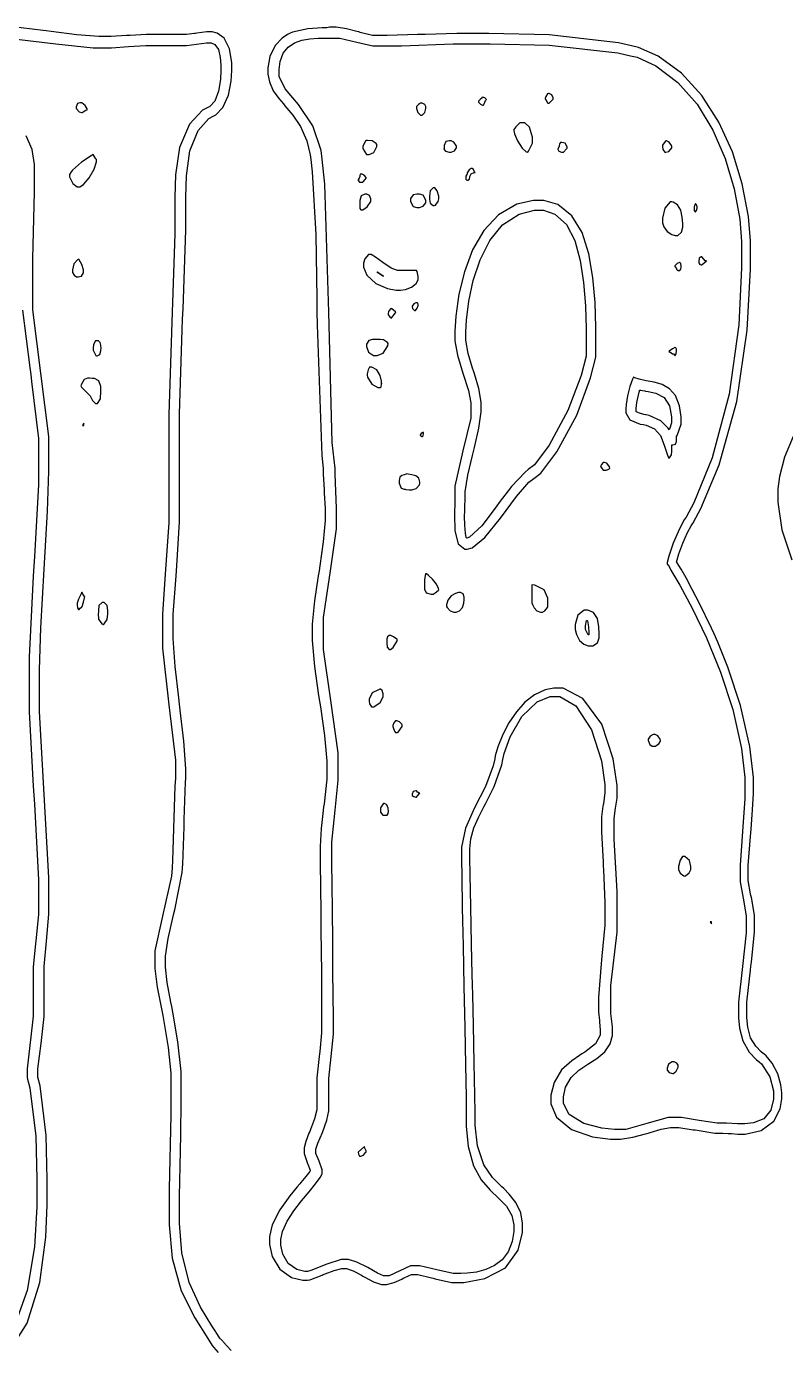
# Model space of a CAD drawing. Extents: x 44 to 312, y 46 to 304.
# Drawn here: x 182.9 to 234.7, y 213.8 to 304.1 of the extents above; entities that cross this region are included whole.
import ezdxf

# ---------------------------------------------------------------- set-up
doc = ezdxf.new("R2010")
doc.units = 0
doc.header["$MEASUREMENT"] = 0

msp = doc.modelspace()

# ---------------------------------------------------------------- linework, layer by layer
at = {"color": 7}
for points in [[(196.876, 213.75), (196.594, 214.069), (196.497, 214.172), (196.47, 214.208), (196.171, 214.525), (196.144, 214.559), (196.117, 214.603), (195.854, 214.983), (195.828, 215.018), (195.557, 215.434), (194.786, 216.703), (194.01, 218.387), (193.525, 220.416), (193.358, 222.454), (193.358, 223.132), (193.358, 224.288), (193.419, 227.375), (193.428, 227.754), (193.437, 228.133), (193.463, 231.13), (193.463, 232.128), (193.463, 232.8), (193.251, 234.818), (192.899, 236.864), (192.829, 237.243), (192.767, 237.535), (192.523, 238.88), (192.404, 239.929), (192.404, 240.278), (192.404, 240.68), (192.581, 241.883), (192.898, 243.302), (192.969, 243.593), (193.03, 243.841), (193.541, 246.397), (193.569, 246.662), (193.569, 246.698), (193.585, 246.954), (193.665, 249.512), (193.675, 249.767), (193.683, 250.015), (193.771, 252.554), (193.781, 252.801), (193.781, 252.835), (193.781, 253.464), (193.647, 255.346), (193.41, 257.467), (193.358, 257.881), (193.304, 258.305), (193.066, 260.452), (192.933, 262.36), (192.933, 262.996), (192.933, 263.993), (193.118, 266.639), (193.146, 266.983), (193.172, 267.335), (193.358, 270.325), (193.358, 271.322), (193.358, 275.555), (193.358, 277.708), (193.541, 283.44), (193.569, 284.163), (193.595, 284.86), (193.781, 290.238), (193.781, 292.03), (193.781, 292.512), (193.83, 293.959), (194.066, 295.664), (194.629, 297.051), (195.354, 297.857), (195.651, 298.027), (195.844, 298.118), (196.325, 298.606), (196.708, 299.452), (196.88, 300.423), (196.92, 301.14), (196.92, 301.378), (196.92, 301.692), (196.769, 302.632), (196.395, 303.359), (195.923, 303.696), (195.586, 303.778), (195.475, 303.778), (195.218, 303.778), (194.529, 303.689), (194.451, 303.671), (194.379, 303.663), (193.824, 303.601), (193.639, 303.601), (191.488, 303.601), (191.081, 303.601), (189.997, 303.539), (189.865, 303.529), (189.732, 303.521), (188.693, 303.459), (188.347, 303.459), (187.846, 303.459), (186.341, 303.575), (184.599, 303.795), (184.256, 303.848), (184.036, 303.875), (181.795, 304.148)], [(182.041, 303.309), (184.908, 302.952), (187.462, 302.683), (188.313, 302.683), (188.704, 302.683), (189.883, 302.772), (191.06, 302.86), (191.452, 302.86), (191.99, 302.86), (193.201, 302.86), (193.605, 302.86), (193.833, 302.86), (194.521, 302.948), (195.209, 303.036), (195.439, 303.036), (195.523, 303.036), (195.778, 302.916), (196.008, 302.574), (196.137, 302.04), (196.18, 301.517), (196.18, 301.342), (196.18, 301.141), (196.152, 300.536), (196.03, 299.734), (195.763, 299.056), (195.435, 298.688), (195.298, 298.626), (194.934, 298.424), (194.036, 297.468), (193.361, 295.88), (193.089, 294.009), (193.04, 292.498), (193.04, 291.994), (193.04, 289.986), (192.828, 283.96), (192.617, 277.657), (192.617, 275.555), (192.617, 274.497), (192.617, 272.116), (192.617, 271.322), (192.617, 270.265), (192.404, 267.093), (192.194, 264.021), (192.194, 262.996), (192.194, 261.709), (192.635, 257.846), (193.076, 254.063), (193.076, 252.801), (193.048, 252.29), (192.889, 247.21), (192.863, 246.698), (192.81, 246.143), (192.184, 243.404), (191.665, 241.033), (191.665, 240.242), (191.665, 239.823), (191.834, 238.562), (192.21, 236.618), (192.586, 234.448), (192.757, 232.682), (192.757, 232.092), (192.757, 229.843), (192.653, 224.783), (192.653, 223.096), (192.653, 222.338), (192.866, 220.065), (193.467, 217.832), (194.393, 215.983), (195.281, 214.57), (195.579, 214.1), (195.679, 213.975), (196.007, 213.615)], [(181.967, 214.075), (182.957, 215.631), (183.814, 218.392), (184.222, 221.503), (184.326, 223.704), (184.326, 224.437), (184.326, 225.435), (184.246, 228.424), (183.849, 231.821), (183.691, 232.41), (183.691, 232.989), (183.902, 234.725), (184.114, 236.561), (184.114, 237.173), (184.114, 237.73), (184.114, 238.979), (184.114, 239.396), (184.114, 239.974), (184.273, 241.711), (184.433, 243.546), (184.433, 244.158), (184.433, 246.046), (184.114, 251.707), (183.797, 257.369), (183.797, 259.256), (183.797, 260.216), (183.896, 263.095), (184.114, 267.103), (184.332, 271.049), (184.433, 273.794), (184.433, 274.708), (184.433, 276.151), (183.885, 280.476), (183.338, 284.802), (183.338, 286.243), (183.338, 288.282), (183.444, 292.866), (183.444, 294.393), (183.444, 294.731), (183.29, 295.741), (182.886, 296.688)], [(182.633, 284.78), (183.126, 280.865), (183.198, 280.388), (183.259, 279.921), (183.727, 276.012), (183.727, 274.708), (183.727, 272.856), (183.453, 267.971), (183.408, 267.299), (183.364, 266.621), (183.092, 261.098), (183.092, 259.256), (183.092, 257.36), (183.373, 252.288), (183.408, 251.671), (183.453, 251.063), (183.727, 245.885), (183.727, 244.158), (183.727, 243.55), (183.577, 241.917), (183.551, 241.723), (183.533, 241.538), (183.374, 239.932), (183.374, 239.396), (183.374, 237.173), (183.374, 236.573), (183.188, 234.968), (183.162, 234.774), (183.134, 234.581), (182.951, 232.979), (182.951, 232.445), (182.951, 232.4), (182.976, 232.278), (182.985, 232.268), (183.144, 231.695), (183.541, 228.384), (183.621, 225.451), (183.621, 224.473), (183.621, 223.561), (183.452, 220.822), (182.964, 217.862), (182.177, 215.678)], [(235.259, 276.164), (234.676, 274.741), (234.326, 273.419), (234.208, 272.587), (234.208, 272.308), (234.208, 271.679), (234.477, 269.788), (235.173, 267.746)]]:
    msp.add_lwpolyline(points, dxfattribs=at)
for points in [[(203.412, 304.058), (203.091, 304.058), (202.128, 303.998), (201.065, 303.76), (200.871, 303.671), (200.735, 303.608), (200.357, 303.353), (199.879, 302.842), (199.526, 302.093), (199.39, 301.319), (199.39, 301.06), (199.39, 300.885), (199.492, 300.36), (199.759, 299.765), (200.134, 299.236), (200.448, 298.858), (200.554, 298.733), (200.692, 298.574), (201.097, 298.09), (201.621, 297.321), (202.052, 296.341), (202.282, 295.386), (202.318, 295.063), (202.414, 294.217), (202.661, 289.941), (202.732, 285.556), (202.741, 284.656), (202.75, 283.784), (203.076, 274.859), (203.164, 273.968), (203.164, 273.581), (203.226, 272.539), (203.236, 272.415), (203.244, 272.292), (203.306, 271.246), (203.306, 270.897), (203.306, 270.412), (203.172, 268.955), (202.935, 267.319), (202.883, 266.983), (202.829, 266.648), (202.573, 264.928), (202.424, 263.347), (202.424, 262.819), (202.424, 262.225), (202.577, 260.444), (202.855, 258.481), (202.917, 258.093), (202.978, 257.706), (203.256, 255.747), (203.412, 253.988), (203.412, 253.401), (203.412, 252.767), (203.226, 251.073), (203.2, 250.861), (203.172, 250.623), (203.036, 249.388), (202.953, 248.164), (202.953, 247.756), (202.953, 247.559), (202.959, 246.964), (202.974, 245.489), (202.998, 243.579), (203.017, 242.003), (203.024, 241.476), (203.029, 240.996), (203.044, 239.55), (203.054, 237.86), (203.058, 236.595), (203.06, 236.104), (203.06, 235.938), (203.06, 235.453), (202.934, 234.166), (202.917, 233.998), (202.899, 233.831), (202.741, 232.369), (202.741, 231.881), (202.741, 230.4), (202.741, 230.192), (202.573, 229.566), (202.3, 228.838), (202.248, 228.706), (202.194, 228.583), (201.973, 228.019), (201.859, 227.582), (201.859, 227.435), (201.859, 227.207), (202.08, 226.59), (202.106, 226.519), (202.124, 226.475), (202.273, 226.06), (202.282, 226.024), (202.256, 225.98), (201.983, 225.624), (201.639, 225.214), (201.577, 225.142), (201.399, 224.937), (200.879, 224.309), (200.206, 223.362), (199.695, 222.335), (199.496, 221.531), (199.496, 221.262), (199.496, 220.989), (199.683, 220.169), (200.21, 219.309), (201.013, 218.747), (201.779, 218.546), (202.035, 218.546), (202.088, 218.546), (202.23, 218.573), (202.248, 218.582), (202.326, 218.608), (203.094, 218.9), (203.164, 218.935), (203.296, 218.988), (203.926, 219.225), (204.439, 219.358), (204.611, 219.358), (204.763, 219.358), (205.219, 219.186), (205.776, 218.89), (205.882, 218.828), (206.004, 218.758), (206.604, 218.441), (207.145, 218.263), (207.327, 218.263), (207.5, 218.263), (208.019, 218.397), (208.534, 218.634), (208.632, 218.686), (208.694, 218.714), (208.989, 218.85), (209.197, 218.935), (209.267, 218.935), (209.62, 218.935), (210.555, 218.714), (210.679, 218.686), (210.811, 218.652), (211.928, 218.405), (212.302, 218.405), (212.777, 218.405), (214.206, 218.659), (215.612, 219.397), (216.483, 220.594), (216.782, 221.809), (216.782, 222.214), (216.782, 222.447), (216.655, 223.146), (216.327, 223.865), (215.874, 224.438), (215.497, 224.812), (215.371, 224.932), (215.204, 225.085), (214.727, 225.565), (214.136, 226.431), (213.703, 227.719), (213.537, 229.147), (213.537, 229.622), (213.537, 230.013), (213.523, 231.18), (213.487, 233.368), (213.432, 235.959), (213.379, 238.034), (213.36, 238.724), (213.347, 239.415), (213.303, 241.486), (213.245, 244.066), (213.201, 246.24), (213.184, 247.403), (213.184, 247.79), (213.184, 248.014), (213.257, 248.684), (213.461, 249.446), (213.764, 250.148), (214.041, 250.685), (214.136, 250.861), (214.25, 251.073), (214.842, 252.258), (215.361, 253.745), (215.441, 254.106), (215.521, 254.503), (215.937, 255.656), (216.742, 257.038), (217.777, 258.031), (218.67, 258.41), (218.969, 258.41), (219.333, 258.41), (220.425, 257.762), (221.499, 256.135), (222.163, 254.006), (222.39, 252.388), (222.39, 251.847), (222.39, 251.847), (222.302, 251.081), (222.286, 251.001), (222.268, 250.913), (222.18, 250.186), (222.18, 249.943), (222.18, 249.167), (222.276, 247.095), (222.286, 246.838), (222.302, 246.574), (222.39, 244.338), (222.39, 243.593), (222.39, 242.799), (222.206, 240.683), (222.18, 240.418), (222.152, 240.145), (221.967, 237.863), (221.967, 237.103), (221.967, 236.882), (222.028, 236.291), (222.038, 236.221), (222.046, 236.159), (222.074, 235.65), (222.074, 235.479), (222.074, 235.282), (221.759, 234.687), (221.041, 234.13), (220.839, 233.998), (220.661, 233.885), (220.136, 233.528), (219.45, 232.909), (218.929, 232.059), (218.722, 231.185), (218.722, 230.893), (218.722, 230.59), (219.11, 229.681), (220.128, 228.834), (221.564, 228.34), (222.792, 228.177), (223.202, 228.177), (223.478, 228.177), (224.305, 228.309), (225.187, 228.548), (225.355, 228.6), (225.504, 228.644), (226.245, 228.86), (226.873, 228.989), (227.083, 228.989), (227.452, 228.989), (228.44, 228.83), (228.564, 228.812), (228.705, 228.786), (229.921, 228.6), (230.328, 228.6), (230.46, 228.6), (230.813, 228.574), (230.857, 228.564), (231.051, 228.564), (231.489, 228.53), (231.635, 228.53), (231.994, 228.53), (233.077, 228.775), (233.948, 229.403), (234.377, 230.256), (234.491, 230.947), (234.491, 231.176), (234.491, 231.353), (234.426, 231.885), (234.217, 232.64), (233.835, 233.37), (233.42, 233.866), (233.256, 233.998), (233.256, 233.998), (233.222, 234.024), (233.222, 234.032), (233.079, 234.138), (232.702, 234.521), (232.353, 235.11), (232.154, 235.829), (232.092, 236.493), (232.092, 236.714), (232.092, 237.535), (232.339, 239.722), (232.374, 239.995), (232.409, 240.26), (232.621, 242.336), (232.621, 243.028), (232.621, 243.479), (232.409, 244.687), (232.374, 244.828), (232.347, 244.943), (232.198, 245.836), (232.198, 246.133), (232.198, 246.874), (232.347, 248.85), (232.374, 249.097), (232.391, 249.353), (232.489, 250.658), (232.551, 251.789), (232.551, 252.166), (232.551, 252.874), (232.306, 254.999), (231.673, 257.792), (230.809, 260.401), (230.122, 262.118), (229.871, 262.679), (229.694, 263.076), (228.847, 264.805), (228.141, 266.145), (228.035, 266.347), (227.955, 266.498), (227.612, 267.097), (227.339, 267.521), (227.295, 267.582), (227.329, 267.724), (227.461, 268.144), (227.722, 268.875), (228.043, 269.612), (228.286, 270.06), (228.388, 270.192), (228.396, 270.202), (228.45, 270.29), (228.46, 270.298), (228.962, 271.241), (230.196, 274.217), (231.404, 278.544), (232.11, 283.416), (232.34, 287.575), (232.34, 288.961), (232.34, 289.516), (232.199, 291.178), (231.786, 293.409), (231.111, 295.581), (230.188, 297.612), (229.024, 299.43), (227.637, 300.956), (226.033, 302.113), (224.693, 302.711), (224.226, 302.824), (223.334, 303.036), (218.602, 303.567), (214.485, 303.671), (213.114, 303.671), (212.302, 303.671), (210.131, 303.611), (209.867, 303.601), (209.602, 303.593), (207.526, 303.529), (206.834, 303.529), (206.525, 303.529), (205.704, 303.743), (205.599, 303.778), (205.467, 303.813), (204.756, 303.99), (204.065, 304.094), (203.835, 304.094), (203.589, 304.094), (203.412, 304.058)], [(203.412, 303.353), (203.535, 303.353), (203.812, 303.353), (203.906, 303.353), (204.294, 303.353), (205.461, 303.088), (206.569, 302.824), (206.94, 302.824), (208.51, 302.824), (212.04, 302.966), (213.218, 302.966), (214.565, 302.966), (218.608, 302.865), (223.29, 302.358), (224.154, 302.154), (224.599, 302.045), (225.877, 301.46), (227.393, 300.327), (228.694, 298.84), (229.771, 297.079), (230.623, 295.129), (231.238, 293.072), (231.612, 290.988), (231.739, 289.468), (231.739, 288.961), (231.739, 287.664), (231.541, 283.774), (230.897, 279.053), (229.73, 274.708), (228.48, 271.625), (227.965, 270.651), (227.824, 270.472), (227.492, 269.861), (227.073, 268.883), (226.774, 267.977), (226.66, 267.549), (226.66, 267.406), (226.72, 267.406), (226.906, 267.038), (227.516, 266.008), (228.364, 264.428), (229.332, 262.41), (230.295, 260.066), (231.134, 257.508), (231.727, 254.85), (231.951, 252.863), (231.951, 252.2), (231.951, 251.447), (231.793, 249.181), (231.635, 246.895), (231.635, 246.133), (231.635, 245.759), (231.845, 244.635), (232.058, 243.43), (232.058, 243.028), (232.058, 242.266), (231.793, 239.979), (231.528, 237.531), (231.528, 236.714), (231.528, 236.475), (231.594, 235.756), (231.823, 234.894), (232.257, 234.13), (232.751, 233.609), (232.94, 233.469), (233.098, 233.336), (233.671, 232.428), (233.928, 231.49), (233.928, 231.176), (233.928, 230.922), (233.739, 230.159), (233.248, 229.572), (232.558, 229.301), (231.971, 229.235), (231.775, 229.235), (231.448, 229.235), (230.714, 229.27), (230.47, 229.27), (230.063, 229.27), (228.847, 229.464), (227.63, 229.658), (227.225, 229.658), (226.736, 229.658), (225.269, 229.253), (223.825, 228.847), (223.344, 228.847), (223.058, 228.847), (222.202, 228.933), (220.966, 229.245), (219.974, 229.859), (219.568, 230.608), (219.568, 230.857), (219.568, 231.077), (219.712, 231.731), (220.092, 232.383), (220.628, 232.883), (221.244, 233.297), (221.859, 233.692), (222.396, 234.137), (222.775, 234.699), (222.92, 235.257), (222.92, 235.443), (222.92, 235.85), (222.815, 236.764), (222.815, 237.067), (222.815, 238.682), (223.238, 242.313), (223.238, 243.523), (223.238, 245.102), (223.026, 248.653), (223.026, 249.837), (223.026, 250.071), (223.132, 250.773), (223.238, 251.474), (223.238, 251.707), (223.238, 252.319), (222.975, 254.153), (222.192, 256.505), (220.901, 258.276), (219.557, 258.975), (219.111, 258.975), (218.915, 258.975), (218.33, 258.856), (217.605, 258.523), (216.946, 258.013), (216.358, 257.365), (215.85, 256.617), (215.429, 255.805), (215.102, 254.967), (214.922, 254.35), (214.878, 254.14), (214.774, 253.66), (214.256, 252.259), (213.509, 250.808), (212.882, 249.41), (212.619, 248.117), (212.619, 247.686), (212.619, 247.3), (212.631, 246.143), (212.669, 243.975), (212.719, 241.392), (212.777, 238.602), (212.835, 235.813), (212.886, 233.23), (212.924, 231.062), (212.937, 229.905), (212.937, 229.518), (212.937, 229.062), (213.076, 227.689), (213.443, 226.357), (213.964, 225.4), (214.559, 224.703), (215.155, 224.143), (215.675, 223.605), (216.042, 222.966), (216.183, 222.324), (216.183, 222.11), (216.183, 221.885), (216.082, 221.207), (215.805, 220.493), (215.387, 219.949), (214.864, 219.552), (214.268, 219.28), (213.637, 219.113), (213.005, 219.028), (212.557, 219.005), (212.408, 219.005), (212.037, 219.005), (210.929, 219.269), (209.762, 219.534), (209.374, 219.534), (209.131, 219.534), (208.403, 219.199), (207.676, 218.863), (207.433, 218.863), (207.294, 218.863), (206.879, 219.035), (206.207, 219.41), (205.468, 219.786), (204.905, 219.957), (204.717, 219.957), (204.391, 219.957), (203.411, 219.658), (202.326, 219.217), (202.106, 219.145), (201.918, 219.145), (201.357, 219.291), (200.779, 219.702), (200.404, 220.336), (200.272, 220.952), (200.272, 221.156), (200.272, 221.335), (200.393, 221.87), (200.713, 222.59), (201.164, 223.297), (201.683, 223.97), (202.201, 224.587), (202.653, 225.126), (202.972, 225.565), (203.094, 225.805), (203.094, 225.884), (203.094, 226.082), (202.882, 226.678), (202.671, 227.195), (202.671, 227.365), (202.671, 227.499), (202.809, 227.899), (203.112, 228.636), (203.415, 229.479), (203.553, 230.116), (203.553, 230.328), (203.553, 230.699), (203.553, 231.534), (203.553, 231.811), (203.553, 232.315), (203.711, 233.826), (203.87, 235.358), (203.87, 235.868), (203.87, 236.044), (203.864, 236.572), (203.853, 237.928), (203.835, 239.723), (203.817, 241.741), (203.798, 243.765), (203.78, 245.582), (203.769, 246.972), (203.765, 247.534), (203.765, 247.72), (203.765, 248.453), (203.976, 250.649), (204.188, 252.687), (204.188, 253.365), (204.188, 254.557), (203.693, 258.129), (203.2, 261.621), (203.2, 262.783), (203.2, 263.794), (203.641, 266.824), (204.082, 269.854), (204.082, 270.863), (204.082, 271.252), (204.028, 272.416), (203.976, 273.581), (203.976, 273.968), (203.79, 275.749), (203.547, 284.639), (203.287, 293.388), (203.094, 295.099), (203.029, 295.678), (202.457, 297.37), (201.471, 298.817), (200.562, 299.887), (200.165, 300.742), (200.165, 301.026), (200.163, 301.21), (200.232, 301.764), (200.444, 302.328), (200.777, 302.74), (201.206, 303.024), (201.709, 303.203), (202.259, 303.302), (202.835, 303.345), (203.267, 303.353), (203.412, 303.353)], [(214.1, 298.767), (214.117, 298.767), (214.166, 298.869), (214.261, 299.098), (214.313, 299.156), (214.288, 299.189), (214.206, 299.28), (214.127, 299.296), (214.1, 299.296), (213.996, 299.296), (213.996, 299.262), (213.89, 299.156), (213.783, 299.051), (213.783, 299.015), (213.783, 298.975), (213.902, 298.853), (214.051, 298.767), (214.1, 298.767)], [(218.546, 298.909), (218.594, 298.909), (218.743, 299.051), (218.863, 299.192), (218.863, 299.192), (218.863, 299.267), (218.783, 299.49), (218.605, 299.579), (218.546, 299.579), (218.492, 299.544), (218.36, 299.372), (218.333, 299.237), (218.333, 299.192), (218.36, 299.157), (218.44, 298.997), (218.518, 298.909), (218.546, 298.909)], [(186.726, 298.274), (186.778, 298.318), (186.963, 298.428), (187.042, 298.45), (187.042, 298.45), (187.042, 298.529), (186.91, 298.763), (186.691, 298.943), (186.619, 298.943), (186.559, 298.943), (186.381, 298.899), (186.303, 298.668), (186.303, 298.59), (186.319, 298.515), (186.499, 298.313), (186.669, 298.274), (186.726, 298.274)], [(209.867, 298.097), (209.926, 298.097), (210.105, 298.269), (210.185, 298.538), (210.185, 298.626), (210.185, 298.676), (210.105, 298.821), (209.926, 298.909), (209.867, 298.909), (209.817, 298.909), (209.669, 298.821), (209.55, 298.676), (209.55, 298.626), (209.55, 298.538), (209.629, 298.269), (209.806, 298.097), (209.867, 298.097)], [(217.135, 295.558), (217.187, 295.629), (217.452, 296.184), (217.452, 296.369), (217.452, 296.595), (217.253, 297.273), (216.927, 297.568), (216.818, 297.568), (216.764, 297.568), (216.644, 297.568), (216.606, 297.568), (216.552, 297.533), (216.313, 297.303), (216.183, 297.105), (216.183, 297.039), (216.183, 297.039), (216.242, 296.828), (216.446, 296.351), (216.757, 295.848), (217.029, 295.587), (217.135, 295.558)], [(206.199, 295.415), (206.308, 295.415), (206.634, 295.553), (206.834, 295.954), (206.834, 296.087), (206.78, 296.158), (206.502, 296.335), (206.194, 296.369), (206.092, 296.369), (206.065, 296.335), (205.882, 295.964), (205.882, 295.84), (205.908, 295.77), (206.126, 295.415), (206.199, 295.415)], [(211.843, 295.558), (211.915, 295.558), (212.134, 295.66), (212.266, 295.874), (212.266, 295.945), (212.239, 296.017), (212.094, 296.245), (211.905, 296.333), (211.843, 296.333), (211.77, 296.333), (211.551, 296.285), (211.42, 296.03), (211.42, 295.945), (211.42, 295.804), (211.41, 295.778), (211.525, 295.642), (211.763, 295.558), (211.843, 295.558)], [(219.498, 295.558), (219.577, 295.558), (219.789, 295.806), (219.817, 295.84), (219.817, 295.926), (219.683, 296.179), (219.464, 296.227), (219.392, 296.227), (219.369, 296.227), (219.3, 296.14), (219.287, 295.994), (219.287, 295.945), (219.181, 295.804), (219.181, 295.764), (219.26, 295.642), (219.437, 295.558), (219.498, 295.558)], [(226.554, 295.558), (226.554, 295.558), (226.764, 295.607), (226.977, 295.861), (226.977, 295.945), (226.95, 296.017), (226.804, 296.245), (226.616, 296.333), (226.554, 296.333), (226.526, 296.299), (226.343, 296.034), (226.343, 295.945), (226.343, 295.945), (226.369, 295.752), (226.507, 295.558), (226.554, 295.558)], [(186.479, 293.194), (186.559, 293.194), (186.799, 293.368), (187.197, 293.812), (187.535, 294.415), (187.678, 294.901), (187.678, 295.063), (187.65, 295.107), (187.532, 295.305), (187.465, 295.415), (187.465, 295.415), (187.333, 295.327), (186.668, 294.882), (186.054, 294.349), (185.95, 294.217), (185.844, 294.04), (185.844, 293.886), (186.081, 293.419), (186.378, 293.194), (186.479, 293.194)], [(205.882, 293.511), (205.908, 293.547), (206.026, 293.706), (206.092, 293.794), (206.092, 293.794), (206.092, 293.843), (205.972, 293.988), (205.824, 294.076), (205.776, 294.076), (205.752, 294.076), (205.682, 294.06), (205.669, 293.966), (205.669, 293.934), (205.669, 293.9), (205.616, 293.794), (205.563, 293.688), (205.563, 293.652), (205.563, 293.622), (205.642, 293.529), (205.821, 293.511), (205.882, 293.511)], [(213.008, 293.652), (213.042, 293.652), (213.149, 293.734), (213.192, 293.916), (213.275, 294.098), (213.47, 294.181), (213.537, 294.181), (213.509, 294.217), (213.431, 294.376), (213.35, 294.463), (213.324, 294.463), (213.275, 294.463), (213.126, 294.363), (213.008, 294.148), (213.008, 294.076), (212.981, 294.043), (212.914, 293.936), (212.901, 293.829), (212.901, 293.794), (212.901, 293.794), (212.914, 293.723), (212.984, 293.652), (213.008, 293.652)], [(210.749, 291.924), (210.827, 291.96), (211.027, 292.188), (211.067, 292.387), (211.067, 292.453), (211.067, 292.574), (210.947, 292.934), (210.798, 293.122), (210.749, 293.122), (210.679, 293.122), (210.47, 292.934), (210.432, 292.574), (210.432, 292.453), (210.432, 292.36), (210.47, 292.083), (210.679, 291.924), (210.749, 291.924)], [(205.776, 291.641), (205.873, 291.641), (206.171, 291.831), (206.411, 292.192), (206.411, 292.312), (206.411, 292.388), (206.331, 292.611), (206.152, 292.699), (206.092, 292.699), (206.01, 292.699), (205.762, 292.581), (205.669, 292.274), (205.669, 292.17), (205.669, 292.03), (205.669, 291.96), (205.669, 291.801), (205.669, 291.747), (205.669, 291.721), (205.748, 291.641), (205.776, 291.641)], [(209.656, 291.783), (209.742, 291.783), (209.999, 291.885), (210.185, 292.1), (210.185, 292.17), (210.185, 292.286), (209.999, 292.633), (209.742, 292.699), (209.656, 292.699), (209.569, 292.699), (209.312, 292.651), (209.127, 292.398), (209.127, 292.312), (209.127, 292.196), (209.312, 291.849), (209.569, 291.783), (209.656, 291.783)], [(213.008, 268.464), (213.335, 268.564), (214.203, 269.255), (215.283, 270.576), (216.36, 272.051), (217.22, 273.035), (217.558, 273.297), (218.024, 273.649), (219.126, 275.101), (220.48, 277.62), (221.432, 280.163), (221.791, 281.576), (221.791, 282.046), (221.791, 282.437), (221.783, 283.61), (221.73, 285.297), (221.586, 287.004), (221.306, 288.63), (220.843, 290.073), (220.154, 291.229), (219.191, 291.998), (218.23, 292.276), (217.91, 292.276), (217.529, 292.276), (216.386, 292.016), (215.137, 291.298), (214.138, 290.225), (213.368, 288.895), (212.808, 287.408), (212.433, 285.863), (212.225, 284.36), (212.16, 283.338), (212.16, 282.998), (212.16, 282.676), (212.331, 281.708), (212.707, 280.476), (213.082, 279.298), (213.254, 278.449), (213.254, 278.165), (213.254, 277.416), (212.707, 275.167), (212.16, 272.759), (212.16, 271.956), (212.16, 271.683), (212.128, 270.86), (212.146, 269.721), (212.383, 268.826), (212.85, 268.464), (213.008, 268.464)], [(227.295, 289.877), (227.376, 289.877), (227.624, 290.108), (227.718, 290.438), (227.718, 290.548), (227.718, 290.693), (227.691, 291.124), (227.584, 291.611), (227.36, 291.972), (227.077, 292.148), (226.977, 292.17), (226.857, 292.17), (226.5, 291.753), (226.343, 291.061), (226.343, 290.829), (226.343, 290.737), (226.431, 290.459), (226.66, 290.155), (226.967, 289.952), (227.212, 289.877), (227.295, 289.877)], [(228.6, 291.501), (228.6, 291.501), (228.652, 291.589), (228.706, 291.735), (228.706, 291.783), (228.706, 291.833), (228.652, 291.977), (228.6, 292.064), (228.6, 292.064), (228.6, 292.064), (228.546, 291.977), (228.494, 291.833), (228.494, 291.783), (228.494, 291.735), (228.506, 291.589), (228.577, 291.501), (228.6, 291.501)], [(212.972, 269.205), (212.927, 269.267), (212.875, 269.55), (212.835, 270.105), (212.827, 270.714), (212.831, 271.09), (212.831, 271.216), (212.831, 271.41), (212.865, 271.847), (212.865, 271.992), (212.865, 272.375), (213.042, 273.523), (213.359, 274.866), (213.431, 275.131), (213.501, 275.405), (213.8, 276.72), (213.96, 277.832), (213.96, 278.201), (213.96, 278.51), (213.788, 279.432), (213.491, 280.442), (213.431, 280.635), (213.359, 280.829), (213.06, 281.821), (212.901, 282.731), (212.901, 283.034), (212.901, 283.299), (212.948, 284.092), (213.108, 285.386), (213.409, 286.801), (213.876, 288.221), (214.536, 289.527), (215.416, 290.605), (216.543, 291.338), (217.595, 291.607), (217.946, 291.607), (218.208, 291.607), (218.994, 291.345), (219.782, 290.62), (220.346, 289.533), (220.725, 288.181), (220.953, 286.661), (221.072, 285.073), (221.114, 283.515), (221.121, 282.44), (221.121, 282.082), (221.121, 281.642), (220.777, 280.322), (219.873, 277.923), (218.605, 275.558), (217.599, 274.217), (217.171, 273.896), (216.958, 273.729), (216.027, 272.741), (215.185, 271.647), (215.018, 271.427), (214.842, 271.18), (213.994, 270.065), (213.148, 269.285), (212.972, 269.205)], [(208.351, 286.139), (208.457, 286.139), (208.777, 286.191), (209.201, 286.345), (209.527, 286.6), (209.656, 286.862), (209.656, 286.949), (209.656, 287.081), (209.576, 287.418), (209.55, 287.478), (209.55, 287.478), (209.232, 287.478), (209.127, 287.478), (208.941, 287.478), (208.523, 287.478), (208.385, 287.478), (208.242, 287.478), (207.812, 287.65), (207.243, 288.025), (206.733, 288.401), (206.437, 288.572), (206.339, 288.572), (206.256, 288.572), (206.008, 288.291), (205.916, 288), (205.916, 287.903), (205.911, 287.721), (206.147, 287.167), (206.762, 286.611), (207.563, 286.261), (208.154, 286.139), (208.351, 286.139)], [(229.023, 287.867), (229.049, 287.903), (229.314, 288.115), (229.342, 288.149), (229.261, 288.149), (229.049, 288.397), (229.023, 288.432), (228.976, 288.432), (228.838, 288.331), (228.812, 288.116), (228.812, 288.043), (228.812, 288.005), (228.877, 287.889), (228.986, 287.867), (229.023, 287.867)], [(186.373, 287.055), (186.444, 287.055), (186.662, 287.099), (186.796, 287.33), (186.796, 287.408), (186.796, 287.53), (186.676, 287.898), (186.505, 288.211), (186.479, 288.255), (186.399, 288.211), (186.147, 287.952), (186.054, 287.544), (186.054, 287.408), (186.054, 287.347), (186.173, 287.165), (186.322, 287.055), (186.373, 287.055)], [(227.506, 287.478), (227.528, 287.478), (227.598, 287.568), (227.612, 287.712), (227.612, 287.76), (227.612, 287.81), (227.598, 287.956), (227.528, 288.043), (227.506, 288.043), (227.506, 288.043), (227.347, 287.956), (227.189, 287.81), (227.189, 287.76), (227.189, 287.76), (227.201, 287.744), (227.271, 287.652), (227.295, 287.62), (227.295, 287.59), (227.4, 287.496), (227.506, 287.478), (227.506, 287.478)], [(207.293, 287.091), (207.249, 287.118), (206.86, 287.382), (206.834, 287.408), (206.868, 287.382), (207.249, 287.118), (207.293, 287.091)], [(207.822, 284.233), (207.848, 284.269), (208.111, 284.595), (208.139, 284.621), (208.111, 284.657), (207.848, 284.869), (207.822, 284.904), (207.768, 284.869), (207.636, 284.697), (207.61, 284.561), (207.61, 284.515), (207.61, 284.467), (207.716, 284.322), (207.822, 284.233), (207.822, 284.233)], [(209.444, 284.762), (209.48, 284.762), (209.588, 284.918), (209.656, 285.093), (209.656, 285.151), (209.656, 285.182), (209.602, 285.274), (209.55, 285.291), (209.55, 285.291), (209.5, 285.291), (209.352, 285.204), (209.233, 285.058), (209.233, 285.008), (209.233, 285.008), (209.259, 284.9), (209.397, 284.762), (209.444, 284.762)], [(187.678, 281.657), (187.734, 281.657), (187.905, 281.763), (187.995, 281.994), (188.004, 282.224), (187.995, 282.328), (187.995, 282.328), (187.995, 282.389), (187.929, 282.571), (187.82, 282.681), (187.784, 282.681), (187.784, 282.681), (187.678, 282.681), (187.678, 282.681), (187.631, 282.681), (187.492, 282.435), (187.465, 282.186), (187.465, 282.186), (187.465, 282.054), (187.65, 281.693), (187.678, 281.657)], [(206.728, 281.693), (206.864, 281.693), (207.274, 281.848), (207.574, 282.338), (207.61, 282.505), (207.556, 282.576), (207.292, 282.753), (207.053, 282.787), (206.974, 282.787), (206.886, 282.787), (206.688, 282.787), (206.622, 282.787), (206.536, 282.787), (206.281, 282.707), (206.128, 282.45), (206.128, 282.363), (206.119, 282.292), (206.255, 281.923), (206.609, 281.693), (206.728, 281.693)], [(227.189, 281.693), (227.211, 281.693), (227.281, 281.795), (227.295, 282.01), (227.295, 282.082), (227.295, 282.113), (227.241, 282.206), (227.189, 282.222), (227.189, 282.222), (227.189, 282.222), (227.017, 282.135), (226.792, 281.976), (226.766, 281.94), (226.844, 281.94), (227.022, 281.799), (227.083, 281.799), (227.189, 281.693)], [(207.045, 279.506), (207.067, 279.506), (207.137, 279.542), (207.151, 279.728), (207.151, 279.789), (207.151, 279.789), (207.151, 279.753), (207.151, 279.753), (207.151, 279.753), (207.143, 279.929), (207.067, 280.318), (206.838, 280.706), (206.491, 280.881), (206.375, 280.881), (206.338, 280.881), (206.229, 280.711), (206.163, 280.442), (206.163, 280.352), (206.197, 280.212), (206.498, 279.718), (206.907, 279.506), (207.045, 279.506)], [(187.678, 278.412), (187.747, 278.412), (187.955, 278.726), (187.995, 279.26), (187.995, 279.436), (187.995, 279.567), (187.849, 279.957), (187.561, 280.106), (187.465, 280.106), (187.386, 280.106), (187.208, 280.142), (187.149, 280.142), (187.076, 280.142), (186.857, 280.049), (186.654, 279.727), (186.619, 279.612), (186.672, 279.524), (187.201, 278.985), (187.255, 278.941), (187.281, 278.897), (187.426, 278.61), (187.614, 278.412), (187.678, 278.412)], [(226.766, 274.673), (226.818, 274.709), (226.949, 274.898), (226.977, 275.127), (226.977, 275.203), (226.977, 275.3), (226.977, 275.518), (226.977, 275.59), (227.036, 275.59), (227.215, 275.626), (227.295, 275.812), (227.295, 275.872), (227.295, 275.872), (227.295, 276.085), (227.295, 276.155), (227.347, 276.226), (227.612, 276.993), (227.612, 277.247), (227.612, 277.497), (227.506, 278.245), (227.223, 278.947), (226.807, 279.411), (226.306, 279.696), (225.764, 279.86), (225.231, 279.962), (224.748, 280.06), (224.452, 280.159), (224.367, 280.212), (224.287, 280.06), (224.105, 279.571), (223.942, 278.921), (223.86, 278.342), (223.838, 278.025), (223.838, 277.919), (223.838, 277.764), (224.106, 277.297), (224.816, 277.002), (225.036, 276.967), (225.229, 276.925), (225.783, 276.678), (226.193, 276.217), (226.456, 275.558), (226.679, 274.891), (226.766, 274.673)], [(224.543, 277.848), (224.543, 277.848), (224.543, 277.902), (224.543, 277.919), (224.543, 278.059), (224.587, 278.48), (224.736, 279.181), (224.79, 279.33), (224.824, 279.321), (225.142, 279.269), (225.178, 279.26), (225.356, 279.229), (225.885, 279.109), (226.443, 278.822), (226.81, 278.252), (226.942, 277.5), (226.942, 277.247), (226.942, 277.089), (226.818, 276.649), (226.8, 276.614), (226.73, 276.728), (226.231, 277.231), (225.433, 277.592), (225.213, 277.636), (225.178, 277.636), (225.054, 277.664), (224.688, 277.77), (224.551, 277.84), (224.543, 277.848)], [(186.726, 276.895), (186.832, 276.895), (186.832, 277.071), (186.726, 276.895)], [(209.797, 276.261), (209.797, 276.261), (209.797, 276.261), (209.797, 276.261), (209.797, 276.235), (209.903, 276.155), (209.903, 276.155), (209.925, 276.155), (209.995, 276.19), (210.009, 276.377), (210.009, 276.437), (209.972, 276.437), (209.863, 276.349), (209.797, 276.261), (209.797, 276.261)], [(222.32, 273.862), (222.32, 273.862), (222.399, 273.862), (222.426, 273.862), (222.486, 273.862), (222.663, 273.932), (222.743, 274.002), (222.743, 274.002), (222.718, 274.095), (222.531, 274.343), (222.373, 274.391), (222.32, 274.391), (222.283, 274.391), (222.174, 274.25), (222.11, 274.108), (222.11, 274.108), (222.136, 274.082), (222.214, 273.946), (222.293, 273.862), (222.32, 273.862)], [(209.127, 272.521), (209.225, 272.521), (209.522, 272.601), (209.744, 272.856), (209.762, 272.944), (209.762, 273.036), (209.688, 273.313), (209.492, 273.479), (209.211, 273.545), (208.96, 273.59), (208.88, 273.615), (208.842, 273.59), (208.708, 273.547), (208.536, 273.497), (208.403, 273.372), (208.351, 273.158), (208.351, 273.086), (208.351, 272.97), (208.482, 272.623), (208.701, 272.557), (208.774, 272.557), (208.8, 272.548), (209.044, 272.521), (209.127, 272.521)], [(210.644, 265.395), (210.687, 265.395), (210.815, 265.483), (211.013, 265.643), (211.067, 265.678), (211.046, 265.781), (210.903, 266.072), (210.639, 266.423), (210.367, 266.675), (210.231, 266.77), (210.185, 266.77), (210.162, 266.77), (210.092, 266.401), (210.079, 265.964), (210.079, 265.818), (210.079, 265.737), (210.19, 265.489), (210.53, 265.395), (210.644, 265.395)], [(218.087, 264.16), (218.139, 264.16), (218.298, 264.262), (218.484, 264.487), (218.51, 264.547), (218.51, 264.645), (218.51, 264.864), (218.51, 264.936), (218.51, 265.123), (218.254, 265.682), (217.61, 265.996), (217.417, 266.03), (217.417, 265.934), (217.417, 265.715), (217.417, 265.642), (217.417, 265.439), (217.417, 264.983), (217.417, 264.83), (217.425, 264.804), (217.461, 264.681), (217.566, 264.457), (217.763, 264.251), (218.006, 264.16), (218.087, 264.16)], [(186.479, 264.337), (186.505, 264.337), (186.583, 264.425), (186.662, 264.513), (186.69, 264.513), (186.716, 264.557), (186.796, 264.848), (186.875, 265.139), (186.902, 265.183), (186.902, 265.183), (186.834, 265.293), (186.716, 265.491), (186.69, 265.535), (186.637, 265.414), (186.451, 265.06), (186.373, 264.783), (186.373, 264.69), (186.373, 264.629), (186.385, 264.447), (186.455, 264.337), (186.479, 264.337)], [(212.16, 264.16), (212.24, 264.16), (212.483, 264.25), (212.675, 264.479), (212.769, 264.786), (212.795, 265.031), (212.795, 265.113), (212.795, 265.188), (212.715, 265.413), (212.538, 265.501), (212.478, 265.501), (212.409, 265.501), (212.205, 265.447), (211.917, 265.277), (211.689, 264.98), (211.596, 264.656), (211.596, 264.547), (211.623, 264.487), (211.839, 264.262), (212.079, 264.16), (212.16, 264.16)], [(188.137, 263.313), (188.215, 263.357), (188.414, 263.671), (188.454, 264.039), (188.454, 264.16), (188.454, 264.277), (188.414, 264.627), (188.206, 264.83), (188.137, 264.83), (188.067, 264.83), (187.857, 264.615), (187.818, 264.275), (187.818, 264.16), (187.809, 264.082), (187.832, 263.683), (188.049, 263.357), (188.137, 263.313)], [(221.368, 261.867), (221.368, 261.867), (221.447, 261.867), (221.474, 261.867), (221.579, 261.867), (221.897, 262.057), (222.003, 262.417), (222.003, 262.537), (222.003, 262.693), (221.99, 263.156), (221.893, 263.724), (221.631, 264.14), (221.248, 264.301), (221.121, 264.301), (220.978, 264.301), (220.552, 263.954), (220.38, 263.315), (220.38, 263.102), (220.38, 262.983), (220.454, 262.626), (220.661, 262.234), (220.975, 261.966), (221.269, 261.867), (221.368, 261.867)], [(221.298, 262.607), (221.27, 262.625), (221.085, 262.983), (221.085, 263.102), (221.085, 263.226), (221.146, 263.587), (221.156, 263.595), (221.192, 263.595), (221.218, 263.561), (221.284, 263.156), (221.298, 262.745), (221.298, 262.607)], [(207.716, 261.621), (207.771, 261.621), (207.941, 261.757), (208.191, 262.158), (208.245, 262.29), (208.191, 262.326), (207.979, 262.485), (207.78, 262.573), (207.716, 262.573), (207.679, 262.573), (207.57, 262.485), (207.504, 262.34), (207.504, 262.29), (207.504, 262.15), (207.504, 262.057), (207.53, 261.781), (207.669, 261.621), (207.716, 261.621)], [(206.515, 257.704), (206.515, 257.704), (206.594, 257.704), (206.622, 257.704), (206.7, 257.74), (207.059, 258.005), (207.257, 258.389), (207.257, 258.516), (207.257, 258.592), (207.19, 258.816), (207.081, 258.903), (207.045, 258.903), (206.939, 258.869), (206.515, 258.644), (206.305, 258.231), (206.305, 258.093), (206.305, 258.093), (206.331, 257.912), (206.469, 257.704), (206.515, 257.704)], [(208.139, 255.94), (208.245, 255.94), (208.297, 255.976), (208.562, 256.347), (208.562, 256.469), (208.534, 256.505), (208.39, 256.664), (208.201, 256.752), (208.139, 256.752), (208.102, 256.752), (207.993, 256.597), (207.927, 256.423), (207.927, 256.363), (207.953, 256.293), (208.033, 256.046), (208.111, 255.94), (208.139, 255.94)], [(225.672, 255.022), (225.724, 255.022), (225.844, 255.022), (225.884, 255.022), (225.91, 255.058), (226.081, 255.178), (226.201, 255.353), (226.201, 255.411), (226.173, 255.483), (226.029, 255.712), (225.84, 255.8), (225.778, 255.8), (225.705, 255.8), (225.486, 255.699), (225.355, 255.484), (225.355, 255.411), (225.381, 255.35), (225.473, 255.125), (225.622, 255.022), (225.672, 255.022)], [(209.55, 251.531), (209.55, 251.531), (209.616, 251.619), (209.735, 251.779), (209.762, 251.813), (209.725, 251.813), (209.616, 251.883), (209.55, 251.954), (209.55, 251.954), (209.489, 251.954), (209.312, 251.919), (209.233, 251.733), (209.233, 251.671), (209.233, 251.651), (209.352, 251.588), (209.5, 251.531), (209.55, 251.531)], [(207.293, 250.296), (207.293, 250.296), (207.371, 250.296), (207.397, 250.296), (207.433, 250.296), (207.542, 250.314), (207.61, 250.406), (207.61, 250.436), (207.61, 250.436), (207.619, 250.542), (207.61, 250.773), (207.52, 251.003), (207.349, 251.108), (207.293, 251.108), (207.265, 251.073), (207.081, 250.808), (207.081, 250.719), (207.079, 250.719), (207.079, 250.508), (207.239, 250.296), (207.293, 250.296)], [(227.858, 246.133), (227.911, 246.169), (228.15, 246.359), (228.283, 246.586), (228.283, 246.662), (228.283, 246.801), (228.177, 247.215), (227.858, 247.474), (227.754, 247.474), (227.703, 247.474), (227.554, 247.227), (227.435, 246.804), (227.435, 246.662), (227.426, 246.592), (227.554, 246.345), (227.805, 246.169), (227.858, 246.133)], [(229.694, 242.888), (229.694, 243.028), (229.588, 243.028), (229.694, 242.888)], [(227.083, 232.657), (227.109, 232.693), (227.281, 232.829), (227.401, 233.098), (227.401, 233.186), (227.401, 233.236), (227.321, 233.381), (227.142, 233.469), (227.083, 233.469), (227, 233.469), (226.752, 233.298), (226.66, 233.029), (226.66, 232.94), (226.66, 232.891), (226.792, 232.745), (227.01, 232.657), (227.083, 232.657)], [(205.669, 227.013), (205.732, 227.013), (205.92, 227.101), (206.065, 227.261), (206.092, 227.295), (206.092, 227.393), (205.986, 227.61), (205.986, 227.682), (205.96, 227.648), (205.589, 227.323), (205.563, 227.295), (205.563, 227.295), (205.576, 227.154), (205.646, 227.013), (205.669, 227.013)]]:
    msp.add_lwpolyline(points, close=True, dxfattribs=at)

doc.saveas('drawing.dxf')
